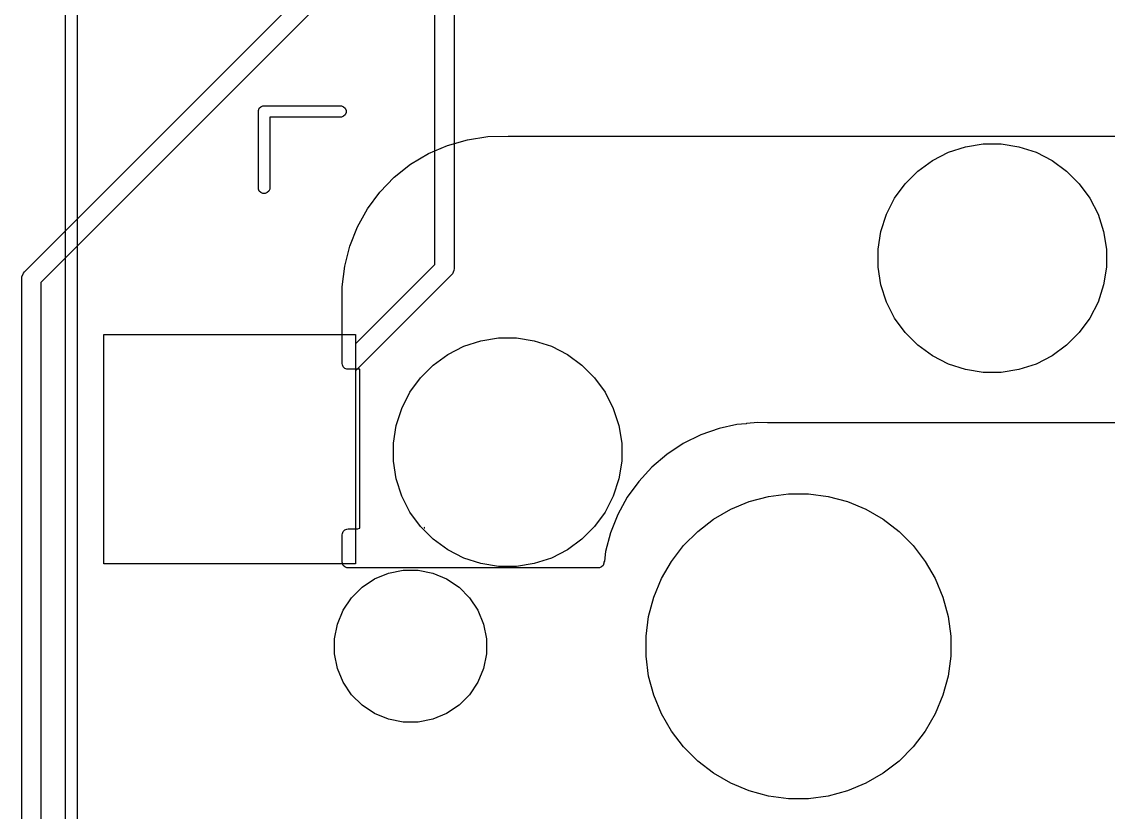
# Model space of a CAD drawing. Header units: millimetres. Extents: x 14 to 286, y -133 to -45.
# Drawn here: x 25.07 to 39.3, y -97.34 to -86.99 of the extents above; entities that cross this region are included whole.
import ezdxf

# ---------------------------------------------------------------- set-up
doc = ezdxf.new("R2010")
doc.units = ezdxf.units.MM
for name, color, linetype, true_color in [('B.Cu', 153, 'CONTINUOUS', 0x4d7fc4), ('B.Mask', 4, 'CONTINUOUS', 0x02ffee), ('B.Paste', 132, 'CONTINUOUS', 0x00c2c2), ('B.Silkscreen', 31, 'CONTINUOUS', 0xe8b2a7), ('F.Mask', 201, 'CONTINUOUS', 0xd864ff), ('F.Silkscreen', 41, 'CONTINUOUS', 0xf2eda1), ('User.Drawings', 9, 'CONTINUOUS', 0xc2c2c2)]:
    doc.layers.add(name, color=color, linetype=linetype, true_color=true_color)

msp = doc.modelspace()

# ---------------------------------------------------------------- linework, layer by layer
at = {"layer": 'B.Cu', "linetype": 'CONTINUOUS'}
for p, q in [((25.104312, -90.264312), (30.656911, -84.711712)), ((30.797077, -84.9251), (25.3177, -90.404476)), ((30.4813, -90.169424), (30.4813, -86.096577)), ((30.7313, -86.096577), (30.7313, -90.2212)), ((29.4425, -91.208224), (30.4813, -90.169424)), ((30.728898, -90.245586), (30.710234, -90.290646)), ((30.7313, -90.2212), (30.728898, -90.245586)), ((25.0677, -90.3527), (25.070102, -90.328314)), ((25.0677, -99.131822), (25.0677, -90.3527)), ((25.070102, -90.328314), (25.088766, -90.283254)), ((25.088766, -90.283254), (25.088771, -90.283248)), ((25.088771, -90.283248), (25.104312, -90.264312)), ((30.694688, -90.309588), (29.4425, -91.561776)), ((30.710228, -90.290651), (30.694688, -90.309588)), ((30.710234, -90.290646), (30.710228, -90.290651)), ((25.3177, -90.404476), (25.3177, -99.131822)), ((26.1425, -94.085), (26.1425, -91.085)), ((26.1425, -91.085), (29.4425, -91.085)), ((29.4425, -91.085), (29.4425, -91.208224)), ((29.4425, -91.561776), (29.4425, -94.085)), ((29.4425, -94.085), (26.1425, -94.085))]:
    msp.add_line(p, q, dxfattribs=at)
at = {"layer": 'B.Mask', "linetype": 'CONTINUOUS'}
for p, q in [((37.208475, -88.699181), (37.432332, -88.626445)), ((37.432332, -88.626445), (37.664811, -88.589624)), ((37.664811, -88.589624), (37.900189, -88.589624)), ((37.900189, -88.589624), (38.132668, -88.626445)), ((38.132668, -88.626445), (38.356525, -88.699181)), ((36.808328, -88.944391), (36.998752, -88.80604)), ((36.998752, -88.80604), (37.208475, -88.699181)), ((38.356525, -88.699181), (38.566248, -88.80604)), ((38.566248, -88.80604), (38.756672, -88.944391)), ((36.641891, -89.110828), (36.808328, -88.944391)), ((38.756672, -88.944391), (38.923109, -89.110828)), ((36.50354, -89.301252), (36.641891, -89.110828)), ((38.923109, -89.110828), (39.06146, -89.301252)), ((36.396681, -89.510975), (36.50354, -89.301252)), ((39.06146, -89.301252), (39.168319, -89.510975)), ((36.323945, -89.734832), (36.396681, -89.510975)), ((39.168319, -89.510975), (39.241055, -89.734832)), ((36.287124, -89.967311), (36.323945, -89.734832)), ((39.241055, -89.734832), (39.277876, -89.967311)), ((36.287124, -90.202689), (36.287124, -89.967311)), ((39.277876, -89.967311), (39.277876, -90.202689)), ((36.323945, -90.435168), (36.287124, -90.202689)), ((39.277876, -90.202689), (39.241055, -90.435168)), ((36.396681, -90.659025), (36.323945, -90.435168)), ((39.241055, -90.435168), (39.168319, -90.659025)), ((36.50354, -90.868748), (36.396681, -90.659025)), ((39.168319, -90.659025), (39.06146, -90.868748)), ((36.641891, -91.059172), (36.50354, -90.868748)), ((39.06146, -90.868748), (38.923109, -91.059172)), ((26.1425, -94.085), (26.1425, -91.085)), ((26.1425, -91.085), (29.4425, -91.085)), ((29.4425, -91.085), (29.4425, -94.085)), ((36.808328, -91.225609), (36.641891, -91.059172)), ((38.923109, -91.059172), (38.756672, -91.225609)), ((30.648752, -91.34604), (30.858475, -91.239181)), ((30.858475, -91.239181), (31.082332, -91.166445)), ((31.082332, -91.166445), (31.314811, -91.129624)), ((31.314811, -91.129624), (31.550189, -91.129624)), ((31.550189, -91.129624), (31.782668, -91.166445)), ((31.782668, -91.166445), (32.006525, -91.239181)), ((32.006525, -91.239181), (32.216248, -91.34604)), ((36.998752, -91.36396), (36.808328, -91.225609)), ((38.756672, -91.225609), (38.566248, -91.36396)), ((30.458328, -91.484391), (30.648752, -91.34604)), ((32.216248, -91.34604), (32.406672, -91.484391)), ((37.208475, -91.470819), (36.998752, -91.36396)), ((38.566248, -91.36396), (38.356525, -91.470819)), ((30.291891, -91.650828), (30.458328, -91.484391)), ((32.406672, -91.484391), (32.573109, -91.650828)), ((37.432332, -91.543555), (37.208475, -91.470819)), ((38.356525, -91.470819), (38.132668, -91.543555)), ((30.15354, -91.841252), (30.291891, -91.650828)), ((32.573109, -91.650828), (32.71146, -91.841252)), ((37.664811, -91.580376), (37.432332, -91.543555)), ((37.900189, -91.580376), (37.664811, -91.580376)), ((38.132668, -91.543555), (37.900189, -91.580376)), ((30.046681, -92.050975), (30.15354, -91.841252)), ((32.71146, -91.841252), (32.818319, -92.050975)), ((29.973945, -92.274832), (30.046681, -92.050975)), ((32.818319, -92.050975), (32.891055, -92.274832)), ((29.937124, -92.507311), (29.973945, -92.274832)), ((32.891055, -92.274832), (32.927876, -92.507311)), ((29.937124, -92.742689), (29.937124, -92.507311)), ((32.927876, -92.507311), (32.927876, -92.742689)), ((29.973945, -92.975168), (29.937124, -92.742689)), ((32.927876, -92.742689), (32.891055, -92.975168)), ((30.046681, -93.199025), (29.973945, -92.975168)), ((32.891055, -92.975168), (32.818319, -93.199025)), ((30.15354, -93.408748), (30.046681, -93.199025)), ((32.818319, -93.199025), (32.71146, -93.408748)), ((34.599621, -93.27114), (34.852319, -93.203429)), ((34.852319, -93.203429), (35.111694, -93.169282)), ((35.111694, -93.169282), (35.373306, -93.169282)), ((35.373306, -93.169282), (35.632681, -93.203429)), ((35.632681, -93.203429), (35.885379, -93.27114)), ((34.13136, -93.502061), (34.357923, -93.371255)), ((34.357923, -93.371255), (34.599621, -93.27114)), ((35.885379, -93.27114), (36.127077, -93.371255)), ((36.127077, -93.371255), (36.35364, -93.502061)), ((30.291891, -93.599172), (30.15354, -93.408748)), ((32.71146, -93.408748), (32.573109, -93.599172)), ((33.923808, -93.66132), (34.13136, -93.502061)), ((36.35364, -93.502061), (36.561192, -93.66132)), ((30.458328, -93.765609), (30.291891, -93.599172)), ((32.573109, -93.599172), (32.406672, -93.765609)), ((33.73882, -93.846308), (33.923808, -93.66132)), ((36.561192, -93.66132), (36.74618, -93.846308)), ((30.648752, -93.90396), (30.458328, -93.765609)), ((32.406672, -93.765609), (32.216248, -93.90396)), ((30.858475, -94.010819), (30.648752, -93.90396)), ((32.216248, -93.90396), (32.006525, -94.010819)), ((33.579561, -94.05386), (33.73882, -93.846308)), ((36.74618, -93.846308), (36.905439, -94.05386)), ((29.4425, -94.085), (26.1425, -94.085)), ((31.082332, -94.083555), (30.858475, -94.010819)), ((31.314811, -94.120376), (31.082332, -94.083555)), ((31.782668, -94.083555), (31.550189, -94.120376)), ((32.006525, -94.010819), (31.782668, -94.083555)), ((33.448755, -94.280423), (33.579561, -94.05386)), ((36.905439, -94.05386), (37.036245, -94.280423)), ((29.691103, -94.283079), (29.872215, -94.20806)), ((29.872215, -94.20806), (30.064483, -94.169815)), ((30.064483, -94.169815), (30.260517, -94.169815)), ((30.260517, -94.169815), (30.452785, -94.20806)), ((30.452785, -94.20806), (30.633897, -94.283079)), ((31.550189, -94.120376), (31.314811, -94.120376)), ((29.528107, -94.39199), (29.691103, -94.283079)), ((30.633897, -94.283079), (30.796893, -94.39199)), ((33.34864, -94.522121), (33.448755, -94.280423)), ((37.036245, -94.280423), (37.13636, -94.522121)), ((29.38949, -94.530607), (29.528107, -94.39199)), ((30.796893, -94.39199), (30.93551, -94.530607)), ((29.280579, -94.693603), (29.38949, -94.530607)), ((30.93551, -94.530607), (31.044421, -94.693603)), ((33.280929, -94.774819), (33.34864, -94.522121)), ((37.13636, -94.522121), (37.204071, -94.774819)), ((29.20556, -94.874715), (29.280579, -94.693603)), ((31.044421, -94.693603), (31.11944, -94.874715)), ((33.246782, -95.034194), (33.280929, -94.774819)), ((37.204071, -94.774819), (37.238218, -95.034194)), ((29.167315, -95.066983), (29.20556, -94.874715)), ((31.11944, -94.874715), (31.157685, -95.066983)), ((29.167315, -95.263017), (29.167315, -95.066983)), ((31.157685, -95.066983), (31.157685, -95.263017)), ((33.246782, -95.295806), (33.246782, -95.034194)), ((37.238218, -95.034194), (37.238218, -95.295806)), ((29.20556, -95.455285), (29.167315, -95.263017)), ((31.157685, -95.263017), (31.11944, -95.455285)), ((33.280929, -95.555181), (33.246782, -95.295806)), ((37.238218, -95.295806), (37.204071, -95.555181)), ((29.280579, -95.636397), (29.20556, -95.455285)), ((31.11944, -95.455285), (31.044421, -95.636397)), ((29.38949, -95.799393), (29.280579, -95.636397)), ((31.044421, -95.636397), (30.93551, -95.799393)), ((33.34864, -95.807879), (33.280929, -95.555181)), ((37.204071, -95.555181), (37.13636, -95.807879)), ((29.528107, -95.93801), (29.38949, -95.799393)), ((30.93551, -95.799393), (30.796893, -95.93801)), ((29.691103, -96.046921), (29.528107, -95.93801)), ((30.796893, -95.93801), (30.633897, -96.046921)), ((33.448755, -96.049577), (33.34864, -95.807879)), ((37.13636, -95.807879), (37.036245, -96.049577)), ((29.872215, -96.12194), (29.691103, -96.046921)), ((30.633897, -96.046921), (30.452785, -96.12194)), ((33.579561, -96.27614), (33.448755, -96.049577)), ((37.036245, -96.049577), (36.905439, -96.27614)), ((30.064483, -96.160185), (29.872215, -96.12194)), ((30.260517, -96.160185), (30.064483, -96.160185)), ((30.452785, -96.12194), (30.260517, -96.160185)), ((33.73882, -96.483692), (33.579561, -96.27614)), ((36.905439, -96.27614), (36.74618, -96.483692)), ((33.923808, -96.66868), (33.73882, -96.483692)), ((36.74618, -96.483692), (36.561192, -96.66868)), ((34.13136, -96.827939), (33.923808, -96.66868)), ((36.561192, -96.66868), (36.35364, -96.827939)), ((34.357923, -96.958745), (34.13136, -96.827939)), ((36.35364, -96.827939), (36.127077, -96.958745)), ((34.599621, -97.05886), (34.357923, -96.958745)), ((34.852319, -97.126571), (34.599621, -97.05886)), ((35.885379, -97.05886), (35.632681, -97.126571)), ((36.127077, -96.958745), (35.885379, -97.05886)), ((35.111694, -97.160718), (34.852319, -97.126571)), ((35.373306, -97.160718), (35.111694, -97.160718)), ((35.632681, -97.126571), (35.373306, -97.160718))]:
    msp.add_line(p, q, dxfattribs=at)
at = {"layer": 'B.Paste', "linetype": 'CONTINUOUS'}
for p, q in [((26.1425, -94.085), (26.1425, -91.085)), ((26.1425, -91.085), (29.4425, -91.085)), ((29.4425, -91.085), (29.4425, -94.085)), ((29.4425, -94.085), (26.1425, -94.085))]:
    msp.add_line(p, q, dxfattribs=at)
at = {"layer": 'B.Silkscreen', "linetype": 'CONTINUOUS'}
for p, q in [((30.644315, -88.608335), (30.905684, -88.533943)), ((30.905684, -88.533943), (31.174527, -88.494303)), ((31.174527, -88.494303), (31.440667, -88.49018)), ((31.440667, -88.49018), (31.442499, -88.49)), ((31.442499, -88.49), (39.8425, -88.49)), ((30.394892, -88.716206), (30.644315, -88.608335)), ((30.161683, -88.85571), (30.394892, -88.716206)), ((29.948677, -89.024461), (30.161683, -88.85571)), ((29.759521, -89.219571), (29.948677, -89.024461)), ((29.59745, -89.437701), (29.759521, -89.219571)), ((29.465237, -89.67512), (29.59745, -89.437701)), ((29.365145, -89.927765), (29.465237, -89.67512)), ((29.298886, -90.191314), (29.365145, -89.927765)), ((29.267594, -90.461256), (29.298886, -90.191314)), ((29.2675, -90.465), (29.267795, -90.462)), ((29.2675, -91.465), (29.2675, -90.465)), ((29.267795, -90.462), (29.267594, -90.461256)), ((29.268941, -91.479632), (29.2675, -91.465)), ((29.28014, -91.506668), (29.268941, -91.479632)), ((29.300832, -91.52736), (29.28014, -91.506668)), ((29.327868, -91.538559), (29.300832, -91.52736)), ((29.3425, -91.54), (29.327868, -91.538559)), ((29.4975, -91.54), (29.3425, -91.54)), ((29.4975, -93.619432), (29.4975, -91.54)), ((34.712115, -92.236062), (34.561741, -92.249969)), ((34.840254, -92.239966), (34.712115, -92.236062)), ((34.840733, -92.239826), (34.840254, -92.239966)), ((34.8425, -92.24), (34.840733, -92.239826)), ((39.8425, -92.24), (34.8425, -92.24)), ((34.206278, -92.314227), (33.964265, -92.398904)), ((34.438468, -92.263667), (34.206278, -92.314227)), ((34.557391, -92.251621), (34.438468, -92.263667)), ((34.561741, -92.249969), (34.557391, -92.251621)), ((33.734376, -92.512444), (33.520038, -92.653154)), ((33.964265, -92.398904), (33.734376, -92.512444)), ((33.520038, -92.653154), (33.324446, -92.818936)), ((33.324446, -92.818936), (33.150515, -93.007319)), ((33.150515, -93.007319), (33.000838, -93.215495)), ((33.000838, -93.215495), (32.877648, -93.440361)), ((32.877648, -93.440361), (32.78278, -93.678563)), ((29.268941, -93.690368), (29.28014, -93.663332)), ((29.28014, -93.663332), (29.300832, -93.64264)), ((29.300832, -93.64264), (29.327868, -93.631441)), ((29.327868, -93.631441), (29.3425, -93.63)), ((29.3425, -93.63), (29.469112, -93.63)), ((29.469112, -93.63), (29.493727, -93.619804)), ((29.493727, -93.619804), (29.4975, -93.619432)), ((30.33956, -93.609848), (30.339223, -93.615)), ((30.339223, -93.615), (30.349672, -93.615)), ((30.349672, -93.615), (30.33956, -93.609848)), ((29.2675, -93.705), (29.268941, -93.690368)), ((29.2675, -94.065), (29.2675, -93.705)), ((32.78278, -93.678563), (32.717649, -93.926551)), ((32.717649, -93.926551), (32.700503, -94.053598)), ((29.268941, -94.079632), (29.2675, -94.065)), ((29.28014, -94.106668), (29.268941, -94.079632)), ((32.696059, -94.079632), (32.68486, -94.106668)), ((32.700503, -94.053598), (32.696059, -94.062825)), ((32.696059, -94.062825), (32.696059, -94.079632)), ((29.300832, -94.12736), (29.28014, -94.106668)), ((29.327868, -94.138559), (29.300832, -94.12736)), ((29.3425, -94.14), (29.327868, -94.138559)), ((32.6225, -94.14), (29.3425, -94.14)), ((32.637132, -94.138559), (32.6225, -94.14)), ((32.664168, -94.12736), (32.637132, -94.138559)), ((32.68486, -94.106668), (32.664168, -94.12736))]:
    msp.add_line(p, q, dxfattribs=at)
at = {"layer": 'F.Mask', "linetype": 'CONTINUOUS'}
for p, q in [((37.208475, -88.699181), (37.432332, -88.626445)), ((37.432332, -88.626445), (37.664811, -88.589624)), ((37.664811, -88.589624), (37.900189, -88.589624)), ((37.900189, -88.589624), (38.132668, -88.626445)), ((38.132668, -88.626445), (38.356525, -88.699181)), ((36.808328, -88.944391), (36.998752, -88.80604)), ((36.998752, -88.80604), (37.208475, -88.699181)), ((38.356525, -88.699181), (38.566248, -88.80604)), ((38.566248, -88.80604), (38.756672, -88.944391)), ((36.641891, -89.110828), (36.808328, -88.944391)), ((38.756672, -88.944391), (38.923109, -89.110828)), ((36.50354, -89.301252), (36.641891, -89.110828)), ((38.923109, -89.110828), (39.06146, -89.301252)), ((36.396681, -89.510975), (36.50354, -89.301252)), ((39.06146, -89.301252), (39.168319, -89.510975)), ((36.323945, -89.734832), (36.396681, -89.510975)), ((39.168319, -89.510975), (39.241055, -89.734832)), ((36.287124, -89.967311), (36.323945, -89.734832)), ((39.241055, -89.734832), (39.277876, -89.967311)), ((36.287124, -90.202689), (36.287124, -89.967311)), ((39.277876, -89.967311), (39.277876, -90.202689)), ((36.323945, -90.435168), (36.287124, -90.202689)), ((39.277876, -90.202689), (39.241055, -90.435168)), ((36.396681, -90.659025), (36.323945, -90.435168)), ((39.241055, -90.435168), (39.168319, -90.659025)), ((36.50354, -90.868748), (36.396681, -90.659025)), ((39.168319, -90.659025), (39.06146, -90.868748)), ((36.641891, -91.059172), (36.50354, -90.868748)), ((39.06146, -90.868748), (38.923109, -91.059172)), ((36.808328, -91.225609), (36.641891, -91.059172)), ((38.923109, -91.059172), (38.756672, -91.225609)), ((30.648752, -91.34604), (30.858475, -91.239181)), ((30.858475, -91.239181), (31.082332, -91.166445)), ((31.082332, -91.166445), (31.314811, -91.129624)), ((31.314811, -91.129624), (31.550189, -91.129624)), ((31.550189, -91.129624), (31.782668, -91.166445)), ((31.782668, -91.166445), (32.006525, -91.239181)), ((32.006525, -91.239181), (32.216248, -91.34604)), ((36.998752, -91.36396), (36.808328, -91.225609)), ((38.756672, -91.225609), (38.566248, -91.36396)), ((30.458328, -91.484391), (30.648752, -91.34604)), ((32.216248, -91.34604), (32.406672, -91.484391)), ((37.208475, -91.470819), (36.998752, -91.36396)), ((38.566248, -91.36396), (38.356525, -91.470819)), ((30.291891, -91.650828), (30.458328, -91.484391)), ((32.406672, -91.484391), (32.573109, -91.650828)), ((37.432332, -91.543555), (37.208475, -91.470819)), ((38.356525, -91.470819), (38.132668, -91.543555)), ((30.15354, -91.841252), (30.291891, -91.650828)), ((32.573109, -91.650828), (32.71146, -91.841252)), ((37.664811, -91.580376), (37.432332, -91.543555)), ((37.900189, -91.580376), (37.664811, -91.580376)), ((38.132668, -91.543555), (37.900189, -91.580376)), ((30.046681, -92.050975), (30.15354, -91.841252)), ((32.71146, -91.841252), (32.818319, -92.050975)), ((29.973945, -92.274832), (30.046681, -92.050975)), ((32.818319, -92.050975), (32.891055, -92.274832)), ((29.937124, -92.507311), (29.973945, -92.274832)), ((32.891055, -92.274832), (32.927876, -92.507311)), ((29.937124, -92.742689), (29.937124, -92.507311)), ((32.927876, -92.507311), (32.927876, -92.742689)), ((29.973945, -92.975168), (29.937124, -92.742689)), ((32.927876, -92.742689), (32.891055, -92.975168)), ((30.046681, -93.199025), (29.973945, -92.975168)), ((32.891055, -92.975168), (32.818319, -93.199025)), ((30.15354, -93.408748), (30.046681, -93.199025)), ((32.818319, -93.199025), (32.71146, -93.408748)), ((34.599621, -93.27114), (34.852319, -93.203429)), ((34.852319, -93.203429), (35.111694, -93.169282)), ((35.111694, -93.169282), (35.373306, -93.169282)), ((35.373306, -93.169282), (35.632681, -93.203429)), ((35.632681, -93.203429), (35.885379, -93.27114)), ((34.13136, -93.502061), (34.357923, -93.371255)), ((34.357923, -93.371255), (34.599621, -93.27114)), ((35.885379, -93.27114), (36.127077, -93.371255)), ((36.127077, -93.371255), (36.35364, -93.502061)), ((30.291891, -93.599172), (30.15354, -93.408748)), ((32.71146, -93.408748), (32.573109, -93.599172)), ((33.923808, -93.66132), (34.13136, -93.502061)), ((36.35364, -93.502061), (36.561192, -93.66132)), ((30.458328, -93.765609), (30.291891, -93.599172)), ((32.573109, -93.599172), (32.406672, -93.765609)), ((33.73882, -93.846308), (33.923808, -93.66132)), ((36.561192, -93.66132), (36.74618, -93.846308)), ((30.648752, -93.90396), (30.458328, -93.765609)), ((32.406672, -93.765609), (32.216248, -93.90396)), ((30.858475, -94.010819), (30.648752, -93.90396)), ((32.216248, -93.90396), (32.006525, -94.010819)), ((33.579561, -94.05386), (33.73882, -93.846308)), ((36.74618, -93.846308), (36.905439, -94.05386)), ((31.082332, -94.083555), (30.858475, -94.010819)), ((31.314811, -94.120376), (31.082332, -94.083555)), ((31.782668, -94.083555), (31.550189, -94.120376)), ((32.006525, -94.010819), (31.782668, -94.083555)), ((33.448755, -94.280423), (33.579561, -94.05386)), ((36.905439, -94.05386), (37.036245, -94.280423)), ((29.691103, -94.283079), (29.872215, -94.20806)), ((29.872215, -94.20806), (30.064483, -94.169815)), ((30.064483, -94.169815), (30.260517, -94.169815)), ((30.260517, -94.169815), (30.452785, -94.20806)), ((30.452785, -94.20806), (30.633897, -94.283079)), ((31.550189, -94.120376), (31.314811, -94.120376)), ((29.528107, -94.39199), (29.691103, -94.283079)), ((30.633897, -94.283079), (30.796893, -94.39199)), ((33.34864, -94.522121), (33.448755, -94.280423)), ((37.036245, -94.280423), (37.13636, -94.522121)), ((29.38949, -94.530607), (29.528107, -94.39199)), ((30.796893, -94.39199), (30.93551, -94.530607)), ((29.280579, -94.693603), (29.38949, -94.530607)), ((30.93551, -94.530607), (31.044421, -94.693603)), ((33.280929, -94.774819), (33.34864, -94.522121)), ((37.13636, -94.522121), (37.204071, -94.774819)), ((29.20556, -94.874715), (29.280579, -94.693603)), ((31.044421, -94.693603), (31.11944, -94.874715)), ((33.246782, -95.034194), (33.280929, -94.774819)), ((37.204071, -94.774819), (37.238218, -95.034194)), ((29.167315, -95.066983), (29.20556, -94.874715)), ((31.11944, -94.874715), (31.157685, -95.066983)), ((29.167315, -95.263017), (29.167315, -95.066983)), ((31.157685, -95.066983), (31.157685, -95.263017)), ((33.246782, -95.295806), (33.246782, -95.034194)), ((37.238218, -95.034194), (37.238218, -95.295806)), ((29.20556, -95.455285), (29.167315, -95.263017)), ((31.157685, -95.263017), (31.11944, -95.455285)), ((33.280929, -95.555181), (33.246782, -95.295806)), ((37.238218, -95.295806), (37.204071, -95.555181)), ((29.280579, -95.636397), (29.20556, -95.455285)), ((31.11944, -95.455285), (31.044421, -95.636397)), ((29.38949, -95.799393), (29.280579, -95.636397)), ((31.044421, -95.636397), (30.93551, -95.799393)), ((33.34864, -95.807879), (33.280929, -95.555181)), ((37.204071, -95.555181), (37.13636, -95.807879)), ((29.528107, -95.93801), (29.38949, -95.799393)), ((30.93551, -95.799393), (30.796893, -95.93801)), ((29.691103, -96.046921), (29.528107, -95.93801)), ((30.796893, -95.93801), (30.633897, -96.046921)), ((33.448755, -96.049577), (33.34864, -95.807879)), ((37.13636, -95.807879), (37.036245, -96.049577)), ((29.872215, -96.12194), (29.691103, -96.046921)), ((30.633897, -96.046921), (30.452785, -96.12194)), ((33.579561, -96.27614), (33.448755, -96.049577)), ((37.036245, -96.049577), (36.905439, -96.27614)), ((30.064483, -96.160185), (29.872215, -96.12194)), ((30.260517, -96.160185), (30.064483, -96.160185)), ((30.452785, -96.12194), (30.260517, -96.160185)), ((33.73882, -96.483692), (33.579561, -96.27614)), ((36.905439, -96.27614), (36.74618, -96.483692)), ((33.923808, -96.66868), (33.73882, -96.483692)), ((36.74618, -96.483692), (36.561192, -96.66868)), ((34.13136, -96.827939), (33.923808, -96.66868)), ((36.561192, -96.66868), (36.35364, -96.827939)), ((34.357923, -96.958745), (34.13136, -96.827939)), ((36.35364, -96.827939), (36.127077, -96.958745)), ((34.599621, -97.05886), (34.357923, -96.958745)), ((34.852319, -97.126571), (34.599621, -97.05886)), ((35.885379, -97.05886), (35.632681, -97.126571)), ((36.127077, -96.958745), (35.885379, -97.05886)), ((35.111694, -97.160718), (34.852319, -97.126571)), ((35.373306, -97.160718), (35.111694, -97.160718)), ((35.632681, -97.126571), (35.373306, -97.160718))]:
    msp.add_line(p, q, dxfattribs=at)
at = {"layer": 'F.Silkscreen', "linetype": 'CONTINUOUS'}
for p, q in [((34.599621, -93.27114), (34.852319, -93.203429)), ((34.852319, -93.203429), (35.111694, -93.169282)), ((35.111694, -93.169282), (35.373306, -93.169282)), ((35.373306, -93.169282), (35.632681, -93.203429)), ((35.632681, -93.203429), (35.885379, -93.27114)), ((34.13136, -93.502061), (34.357923, -93.371255)), ((34.357923, -93.371255), (34.599621, -93.27114)), ((35.885379, -93.27114), (36.127077, -93.371255)), ((36.127077, -93.371255), (36.35364, -93.502061)), ((33.923808, -93.66132), (34.13136, -93.502061)), ((36.35364, -93.502061), (36.561192, -93.66132)), ((33.73882, -93.846308), (33.923808, -93.66132)), ((36.561192, -93.66132), (36.74618, -93.846308)), ((33.579561, -94.05386), (33.73882, -93.846308)), ((36.74618, -93.846308), (36.905439, -94.05386)), ((33.448755, -94.280423), (33.579561, -94.05386)), ((36.905439, -94.05386), (37.036245, -94.280423)), ((29.691103, -94.283079), (29.872215, -94.20806)), ((29.872215, -94.20806), (30.064483, -94.169815)), ((30.064483, -94.169815), (30.260517, -94.169815)), ((30.260517, -94.169815), (30.452785, -94.20806)), ((30.452785, -94.20806), (30.633897, -94.283079)), ((29.528107, -94.39199), (29.691103, -94.283079)), ((30.633897, -94.283079), (30.796893, -94.39199)), ((33.34864, -94.522121), (33.448755, -94.280423)), ((37.036245, -94.280423), (37.13636, -94.522121)), ((29.38949, -94.530607), (29.528107, -94.39199)), ((30.796893, -94.39199), (30.93551, -94.530607)), ((29.280579, -94.693603), (29.38949, -94.530607)), ((30.93551, -94.530607), (31.044421, -94.693603)), ((33.280929, -94.774819), (33.34864, -94.522121)), ((37.13636, -94.522121), (37.204071, -94.774819)), ((29.20556, -94.874715), (29.280579, -94.693603)), ((31.044421, -94.693603), (31.11944, -94.874715)), ((33.246782, -95.034194), (33.280929, -94.774819)), ((37.204071, -94.774819), (37.238218, -95.034194)), ((29.167315, -95.066983), (29.20556, -94.874715)), ((31.11944, -94.874715), (31.157685, -95.066983)), ((29.167315, -95.263017), (29.167315, -95.066983)), ((31.157685, -95.066983), (31.157685, -95.263017)), ((33.246782, -95.295806), (33.246782, -95.034194)), ((37.238218, -95.034194), (37.238218, -95.295806)), ((29.20556, -95.455285), (29.167315, -95.263017)), ((31.157685, -95.263017), (31.11944, -95.455285)), ((33.280929, -95.555181), (33.246782, -95.295806)), ((37.238218, -95.295806), (37.204071, -95.555181)), ((29.280579, -95.636397), (29.20556, -95.455285)), ((31.11944, -95.455285), (31.044421, -95.636397)), ((29.38949, -95.799393), (29.280579, -95.636397)), ((31.044421, -95.636397), (30.93551, -95.799393)), ((33.34864, -95.807879), (33.280929, -95.555181)), ((37.204071, -95.555181), (37.13636, -95.807879)), ((29.528107, -95.93801), (29.38949, -95.799393)), ((30.93551, -95.799393), (30.796893, -95.93801)), ((29.691103, -96.046921), (29.528107, -95.93801)), ((30.796893, -95.93801), (30.633897, -96.046921)), ((33.448755, -96.049577), (33.34864, -95.807879)), ((37.13636, -95.807879), (37.036245, -96.049577)), ((29.872215, -96.12194), (29.691103, -96.046921)), ((30.633897, -96.046921), (30.452785, -96.12194)), ((33.579561, -96.27614), (33.448755, -96.049577)), ((37.036245, -96.049577), (36.905439, -96.27614)), ((30.064483, -96.160185), (29.872215, -96.12194)), ((30.260517, -96.160185), (30.064483, -96.160185)), ((30.452785, -96.12194), (30.260517, -96.160185)), ((33.73882, -96.483692), (33.579561, -96.27614)), ((36.905439, -96.27614), (36.74618, -96.483692)), ((33.923808, -96.66868), (33.73882, -96.483692)), ((36.74618, -96.483692), (36.561192, -96.66868)), ((34.13136, -96.827939), (33.923808, -96.66868)), ((36.561192, -96.66868), (36.35364, -96.827939)), ((34.357923, -96.958745), (34.13136, -96.827939)), ((36.35364, -96.827939), (36.127077, -96.958745)), ((34.599621, -97.05886), (34.357923, -96.958745)), ((34.852319, -97.126571), (34.599621, -97.05886)), ((35.885379, -97.05886), (35.632681, -97.126571)), ((36.127077, -96.958745), (35.885379, -97.05886)), ((35.111694, -97.160718), (34.852319, -97.126571)), ((35.373306, -97.160718), (35.111694, -97.160718)), ((35.632681, -97.126571), (35.373306, -97.160718))]:
    msp.add_line(p, q, dxfattribs=at)
at = {"layer": 'User.Drawings', "linetype": 'CONTINUOUS'}
for p, q in [((25.6425, -104.69), (25.6425, -85.7587)), ((25.7925, -85.7587), (25.7925, -104.615)), ((28.18014, -88.123332), (28.200832, -88.10264)), ((28.200832, -88.10264), (28.227868, -88.091441)), ((28.227868, -88.091441), (28.2425, -88.09)), ((28.2425, -88.09), (29.2425, -88.09)), ((29.2425, -88.09), (29.257132, -88.091441)), ((29.257132, -88.091441), (29.284168, -88.10264)), ((29.284168, -88.10264), (29.30486, -88.123332)), ((28.1675, -88.165), (28.168941, -88.150368)), ((28.1675, -89.165), (28.1675, -88.165)), ((28.168941, -88.150368), (28.18014, -88.123332)), ((29.2425, -88.24), (28.3175, -88.24)), ((28.3175, -88.24), (28.3175, -89.165)), ((29.257132, -88.238559), (29.2425, -88.24)), ((29.284168, -88.22736), (29.257132, -88.238559)), ((29.30486, -88.206668), (29.284168, -88.22736)), ((29.30486, -88.123332), (29.316059, -88.150368)), ((29.316059, -88.179632), (29.30486, -88.206668)), ((29.316059, -88.150368), (29.316059, -88.179632)), ((28.168941, -89.179632), (28.1675, -89.165)), ((28.18014, -89.206668), (28.168941, -89.179632)), ((28.200832, -89.22736), (28.18014, -89.206668)), ((28.227868, -89.238559), (28.200832, -89.22736)), ((28.257132, -89.238559), (28.227868, -89.238559)), ((28.284168, -89.22736), (28.257132, -89.238559)), ((28.30486, -89.206668), (28.284168, -89.22736)), ((28.316059, -89.179632), (28.30486, -89.206668)), ((28.3175, -89.165), (28.316059, -89.179632))]:
    msp.add_line(p, q, dxfattribs=at)

doc.saveas('drawing.dxf')
